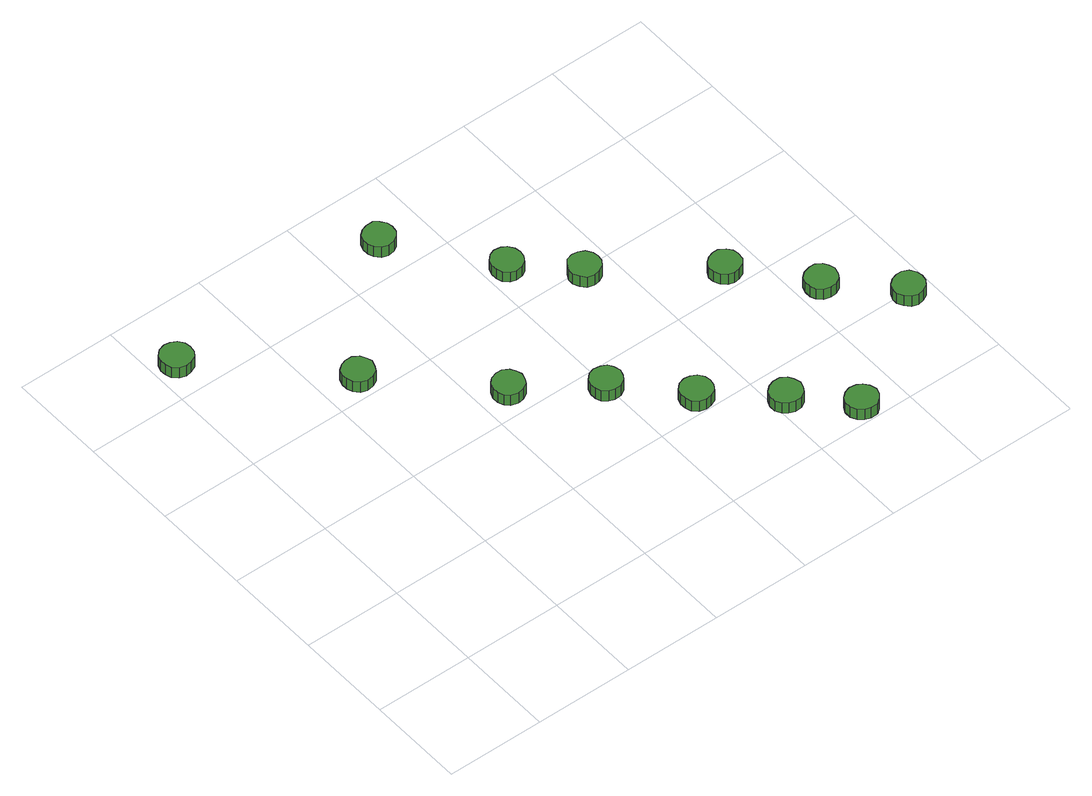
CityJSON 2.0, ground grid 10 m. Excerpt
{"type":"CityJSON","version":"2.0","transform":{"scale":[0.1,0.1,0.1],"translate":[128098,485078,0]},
"CityObjects":{
"tree1":{"type":"SolitaryVegetationObject","attributes":{"function":"something"},"geometry":[{"type":"MultiSurface","lod":"1","boundaries":[[[0,1,2,3,4,5,6,7,8,9,10,11,12,13,14]],[[15,16,17,18,19,20,21,22,23,24,25,26,27,28,29]],[[0,29,28,1]],[[1,28,27,2]],[[2,27,26,3]],[[3,26,25,4]],[[4,25,24,5]],[[5,24,23,6]],[[6,23,22,7]],[[7,22,21,8]],[[8,21,20,9]],[[9,20,19,10]],[[10,19,18,11]],[[11,18,17,12]],[[12,17,16,13]],[[13,16,15,14]],[[14,15,29,0]]]}]},
"tree2":{"type":"SolitaryVegetationObject","attributes":{"function":"something"},"geometry":[{"type":"MultiSurface","lod":"1","boundaries":[[[30,31,32,33,34,35,36,37,38,39,40,41,42,43,44]],[[45,46,47,48,49,50,51,52,53,54,55,56,57,58,59]],[[30,59,58,31]],[[31,58,57,32]],[[32,57,56,33]],[[33,56,55,34]],[[34,55,54,35]],[[35,54,53,36]],[[36,53,52,37]],[[37,52,51,38]],[[38,51,50,39]],[[39,50,49,40]],[[40,49,48,41]],[[41,48,47,42]],[[42,47,46,43]],[[43,46,45,44]],[[44,45,59,30]]]}]},
"tree3":{"type":"SolitaryVegetationObject","attributes":{"function":"something"},"geometry":[{"type":"MultiSurface","lod":"1","boundaries":[[[60,61,62,63,64,65,66,67,68,69,70,71,72,73,74]],[[75,76,77,78,79,80,81,82,83,84,85,86,87,88,89]],[[60,89,88,61]],[[61,88,87,62]],[[62,87,86,63]],[[63,86,85,64]],[[64,85,84,65]],[[65,84,83,66]],[[66,83,82,67]],[[67,82,81,68]],[[68,81,80,69]],[[69,80,79,70]],[[70,79,78,71]],[[71,78,77,72]],[[72,77,76,73]],[[73,76,75,74]],[[74,75,89,60]]]}]},
"tree4":{"type":"SolitaryVegetationObject","attributes":{"function":"something"},"geometry":[{"type":"MultiSurface","lod":"1","boundaries":[[[90,91,92,93,94,95,96,97,98,99,100,101,102,103,104]],[[105,106,107,108,109,110,111,112,113,114,115,116,117,118,119]],[[90,119,118,91]],[[91,118,117,92]],[[92,117,116,93]],[[93,116,115,94]],[[94,115,114,95]],[[95,114,113,96]],[[96,113,112,97]],[[97,112,111,98]],[[98,111,110,99]],[[99,110,109,100]],[[100,109,108,101]],[[101,108,107,102]],[[102,107,106,103]],[[103,106,105,104]],[[104,105,119,90]]]}]},
"tree5":{"type":"SolitaryVegetationObject","attributes":{"function":"something"},"geometry":[{"type":"MultiSurface","lod":"1","boundaries":[[[120,121,122,123,124,125,126,127,128,129,130,131,132,133,134]],[[135,136,137,138,139,140,141,142,143,144,145,146,147,148,149]],[[120,149,148,121]],[[121,148,147,122]],[[122,147,146,123]],[[123,146,145,124]],[[124,145,144,125]],[[125,144,143,126]],[[126,143,142,127]],[[127,142,141,128]],[[128,141,140,129]],[[129,140,139,130]],[[130,139,138,131]],[[131,138,137,132]],[[132,137,136,133]],[[133,136,135,134]],[[134,135,149,120]]]}]},
"tree6":{"type":"SolitaryVegetationObject","attributes":{"function":"something"},"geometry":[{"type":"MultiSurface","lod":"1","boundaries":[[[150,151,152,153,154,155,156,157,158,159,160,161,162,163,164]],[[165,166,167,168,169,170,171,172,173,174,175,176,177,178,179]],[[150,179,178,151]],[[151,178,177,152]],[[152,177,176,153]],[[153,176,175,154]],[[154,175,174,155]],[[155,174,173,156]],[[156,173,172,157]],[[157,172,171,158]],[[158,171,170,159]],[[159,170,169,160]],[[160,169,168,161]],[[161,168,167,162]],[[162,167,166,163]],[[163,166,165,164]],[[164,165,179,150]]]}]},
"tree7":{"type":"SolitaryVegetationObject","attributes":{"function":"something"},"geometry":[{"type":"MultiSurface","lod":"1","boundaries":[[[180,181,182,183,184,185,186,187,188,189,190,191,192,193,194]],[[195,196,197,198,199,200,201,202,203,204,205,206,207,208,209]],[[180,209,208,181]],[[181,208,207,182]],[[182,207,206,183]],[[183,206,205,184]],[[184,205,204,185]],[[185,204,203,186]],[[186,203,202,187]],[[187,202,201,188]],[[188,201,200,189]],[[189,200,199,190]],[[190,199,198,191]],[[191,198,197,192]],[[192,197,196,193]],[[193,196,195,194]],[[194,195,209,180]]]}]},
"tree8":{"type":"SolitaryVegetationObject","attributes":{"function":"something"},"geometry":[{"type":"MultiSurface","lod":"1","boundaries":[[[210,211,212,213,214,215,216,217,218,219,220,221,222,223,224]],[[225,226,227,228,229,230,231,232,233,234,235,236,237,238,239]],[[210,239,238,211]],[[211,238,237,212]],[[212,237,236,213]],[[213,236,235,214]],[[214,235,234,215]],[[215,234,233,216]],[[216,233,232,217]],[[217,232,231,218]],[[218,231,230,219]],[[219,230,229,220]],[[220,229,228,221]],[[221,228,227,222]],[[222,227,226,223]],[[223,226,225,224]],[[224,225,239,210]]]}]},
"tree9":{"type":"SolitaryVegetationObject","attributes":{"function":"something"},"geometry":[{"type":"MultiSurface","lod":"1","boundaries":[[[240,241,242,243,244,245,246,247,248,249,250,251,252,253,254]],[[255,256,257,258,259,260,261,262,263,264,265,266,267,268,269]],[[240,269,268,241]],[[241,268,267,242]],[[242,267,266,243]],[[243,266,265,244]],[[244,265,264,245]],[[245,264,263,246]],[[246,263,262,247]],[[247,262,261,248]],[[248,261,260,249]],[[249,260,259,250]],[[250,259,258,251]],[[251,258,257,252]],[[252,257,256,253]],[[253,256,255,254]],[[254,255,269,240]]]}]},
"tree10":{"type":"SolitaryVegetationObject","attributes":{"function":"something"},"geometry":[{"type":"MultiSurface","lod":"1","boundaries":[[[270,271,272,273,274,275,276,277,278,279,280,281,282,283,284]],[[285,286,287,288,289,290,291,292,293,294,295,296,297,298,299]],[[270,299,298,271]],[[271,298,297,272]],[[272,297,296,273]],[[273,296,295,274]],[[274,295,294,275]],[[275,294,293,276]],[[276,293,292,277]],[[277,292,291,278]],[[278,291,290,279]],[[279,290,289,280]],[[280,289,288,281]],[[281,288,287,282]],[[282,287,286,283]],[[283,286,285,284]],[[284,285,299,270]]]}]},
"tree11":{"type":"SolitaryVegetationObject","attributes":{"function":"something"},"geometry":[{"type":"MultiSurface","lod":"1","boundaries":[[[300,301,302,303,304,305,306,307,308,309,310,311,312,313,314]],[[315,316,317,318,319,320,321,322,323,324,325,326,327,328,329]],[[300,329,328,301]],[[301,328,327,302]],[[302,327,326,303]],[[303,326,325,304]],[[304,325,324,305]],[[305,324,323,306]],[[306,323,322,307]],[[307,322,321,308]],[[308,321,320,309]],[[309,320,319,310]],[[310,319,318,311]],[[311,318,317,312]],[[312,317,316,313]],[[313,316,315,314]],[[314,315,329,300]]]}]},
"tree12":{"type":"SolitaryVegetationObject","attributes":{"function":"something"},"geometry":[{"type":"MultiSurface","lod":"1","boundaries":[[[330,331,332,333,334,335,336,337,338,339,340,341,342,343,344]],[[345,346,347,348,349,350,351,352,353,354,355,356,357,358,359]],[[330,359,358,331]],[[331,358,357,332]],[[332,357,356,333]],[[333,356,355,334]],[[334,355,354,335]],[[335,354,353,336]],[[336,353,352,337]],[[337,352,351,338]],[[338,351,350,339]],[[339,350,349,340]],[[340,349,348,341]],[[341,348,347,342]],[[342,347,346,343]],[[343,346,345,344]],[[344,345,359,330]]]}]},
"tree13":{"type":"SolitaryVegetationObject","attributes":{"function":"something"},"geometry":[{"type":"MultiSurface","lod":"1","boundaries":[[[360,361,362,363,364,365,366,367,368,369,370,371,372,373,374]],[[375,376,377,378,379,380,381,382,383,384,385,386,387,388,389]],[[360,389,388,361]],[[361,388,387,362]],[[362,387,386,363]],[[363,386,385,364]],[[364,385,384,365]],[[365,384,383,366]],[[366,383,382,367]],[[367,382,381,368]],[[368,381,380,369]],[[369,380,379,370]],[[370,379,378,371]],[[371,378,377,372]],[[372,377,376,373]],[[373,376,375,374]],[[374,375,389,360]]]}]}
},
"vertices":[
[38,435,16],[37,441,16],[33,447,16],[27,450,16],[21,451,16],[14,449,16],[9,444,16],[7,438,16],[7,432,16],[9,426,16],[14,421,16],[21,419,16],[27,420,16],[33,423,16],[37,428,16],[37,428,3],[33,423,3],[27,420,3],[21,419,3],[14,421,3],[9,426,3],[7,432,3],[7,438,3],[9,444,3],[14,449,3],[21,451,3],[27,450,3],[33,447,3],[37,441,3],[38,435,3],
[152,322,15],[150,328,15],[147,333,15],[141,337,15],[134,337,15],[128,335,15],[123,331,15],[121,325,15],[121,319,15],[123,313,15],[128,308,15],[134,306,15],[141,307,15],[147,310,15],[150,316,15],[150,316,2],[147,310,2],[141,307,2],[134,306,2],[128,308,2],[123,313,2],[121,319,2],[121,325,2],[123,331,2],[128,335,2],[134,337,2],[141,337,2],[147,333,2],[150,328,2],[152,322,2],
[244,226,16],[242,232,16],[239,237,16],[233,241,16],[227,241,16],[220,239,16],[216,235,16],[213,229,16],[213,222,16],[216,216,16],[220,212,16],[227,210,16],[233,211,16],[239,214,16],[242,219,16],[242,219,3],[239,214,3],[233,211,3],[227,210,3],[220,212,3],[216,216,3],[213,222,3],[213,229,3],[216,235,3],[220,239,3],[227,241,3],[233,241,3],[239,237,3],[242,232,3],[244,226,3],
[314,175,16],[312,182,16],[309,187,16],[303,190,16],[296,191,16],[290,189,16],[285,184,16],[283,178,16],[283,172,16],[285,166,16],[290,162,16],[296,160,16],[303,160,16],[309,164,16],[312,169,16],[312,169,3],[309,164,3],[303,160,3],[296,160,3],[290,162,3],[285,166,3],[283,172,3],[283,178,3],[285,184,3],[290,189,3],[296,191,3],[303,190,3],[309,187,3],[312,182,3],[314,175,3],
[267,436,16],[266,442,16],[262,447,16],[257,451,16],[250,451,16],[244,449,16],[239,445,16],[237,439,16],[237,433,16],[239,427,16],[244,422,16],[250,420,16],[257,421,16],[262,424,16],[266,429,16],[266,429,3],[262,424,3],[257,421,3],[250,420,3],[244,422,3],[239,427,3],[237,433,3],[237,439,3],[239,445,3],[244,449,3],[250,451,3],[257,451,3],[262,447,3],[266,442,3],[267,436,3],
[368,116,16],[367,122,16],[363,128,16],[357,131,16],[351,132,16],[344,130,16],[339,125,16],[337,119,16],[337,113,16],[339,107,16],[344,102,16],[351,100,16],[357,101,16],[363,104,16],[367,110,16],[367,110,3],[363,104,3],[357,101,3],[351,100,3],[344,102,3],[339,107,3],[337,113,3],[337,119,3],[339,125,3],[344,130,3],[351,132,3],[357,131,3],[363,128,3],[367,122,3],[368,116,3],
[336,342,15],[335,348,15],[331,354,15],[326,357,15],[319,358,15],[313,356,15],[308,351,15],[306,345,15],[306,339,15],[308,333,15],[313,328,15],[319,326,15],[326,327,15],[331,330,15],[335,336,15],[335,336,3],[331,330,3],[326,327,3],[319,326,3],[313,328,3],[308,333,3],[306,339,3],[306,345,3],[308,351,3],[313,356,3],[319,358,3],[326,357,3],[331,354,3],[335,348,3],[336,342,3],
[428,64,16],[426,71,16],[423,76,16],[417,80,16],[410,80,16],[404,78,16],[399,74,16],[396,68,16],[396,61,16],[399,55,16],[404,51,16],[410,49,16],[417,49,16],[423,53,16],[426,58,16],[426,58,3],[423,53,3],[417,49,3],[410,49,3],[404,51,3],[399,55,3],[396,61,3],[396,68,3],[399,74,3],[404,78,3],[410,80,3],[417,80,3],[423,76,3],[426,71,3],[428,64,3],
[386,295,15],[385,301,15],[381,307,15],[375,310,15],[369,311,15],[362,309,15],[358,304,15],[355,298,15],[355,292,15],[358,286,15],[362,281,15],[369,279,15],[375,280,15],[381,283,15],[385,289,15],[385,289,2],[381,283,2],[375,280,2],[369,279,2],[362,281,2],[358,286,2],[355,292,2],[355,298,2],[358,304,2],[362,309,2],[369,311,2],[375,310,2],[381,307,2],[385,301,2],[386,295,2],
[475,16,16],[473,23,16],[469,28,16],[464,31,16],[457,32,16],[451,30,16],[446,26,16],[443,20,16],[443,13,16],[446,7,16],[451,3,16],[457,1,16],[464,1,16],[469,5,16],[473,10,16],[473,10,3],[469,5,3],[464,1,3],[457,1,3],[451,3,3],[446,7,3],[443,13,3],[443,20,3],[446,26,3],[451,30,3],[457,32,3],[464,31,3],[469,28,3],[473,23,3],[475,16,3],
[483,219,16],[482,225,16],[478,230,16],[472,234,16],[466,234,16],[460,232,16],[455,228,16],[452,222,16],[452,216,16],[455,210,16],[460,205,16],[466,203,16],[472,204,16],[478,207,16],[482,212,16],[482,212,3],[478,207,3],[472,204,3],[466,203,3],[460,205,3],[455,210,3],[452,216,3],[452,222,3],[455,228,3],[460,232,3],[466,234,3],[472,234,3],[478,230,3],[482,225,3],[483,219,3],
[538,152,16],[536,158,16],[533,163,16],[527,167,16],[521,167,16],[514,165,16],[509,161,16],[507,155,16],[507,148,16],[509,143,16],[514,138,16],[521,136,16],[527,137,16],[533,140,16],[536,145,16],[536,145,3],[533,140,3],[527,137,3],[521,136,3],[514,138,3],[509,143,3],[507,148,3],[507,155,3],[509,161,3],[514,165,3],[521,167,3],[527,167,3],[533,163,3],[536,158,3],[538,152,3],
[592,97,16],[591,103,16],[587,109,16],[581,112,16],[575,112,16],[569,110,16],[564,106,16],[561,100,16],[561,94,16],[564,88,16],[569,83,16],[575,81,16],[581,82,16],[587,85,16],[591,91,16],[591,91,3],[587,85,3],[581,82,3],[575,81,3],[569,83,3],[564,88,3],[561,94,3],[561,100,3],[564,106,3],[569,110,3],[575,112,3],[581,112,3],[587,109,3],[591,103,3],[592,97,3]
]}
